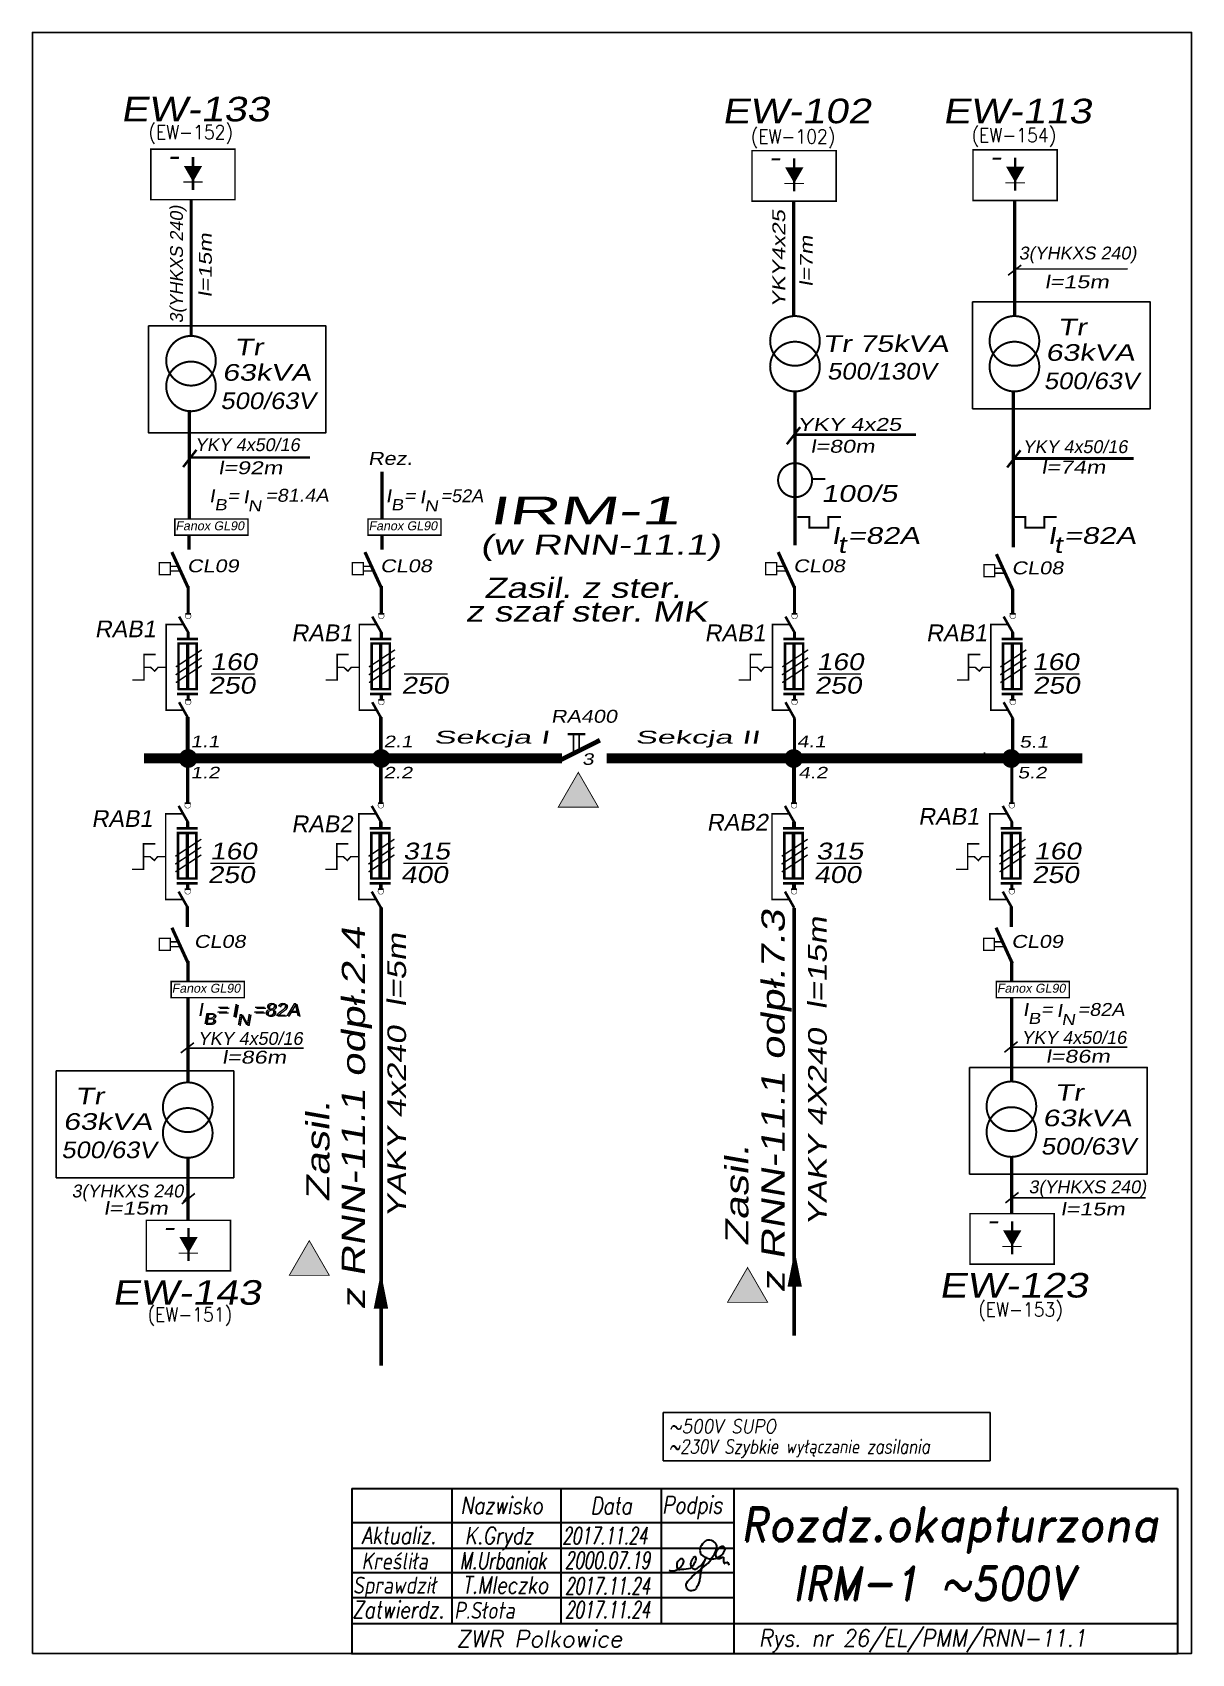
# Model space of a CAD drawing. Extents: x 5 to 212, y 5 to 295.
import ezdxf
from ezdxf.enums import TextEntityAlignment as Align

# ---------------------------------------------------------------- set-up
doc = ezdxf.new("R2010")
doc.units = 0
doc.header["$MEASUREMENT"] = 0
doc.linetypes.add('DASHED2', pattern=[9.525, 6.35, -3.175])
doc.layers.get('0').update_dxf_attribs({"linetype": 'CONTINUOUS'})
for name, color, linetype in [('Ideowy', 7, 'CONTINUOUS'), ('LINIE', 4, 'CONTINUOUS'), ('Napięcie zwrotne', 2, 'CONTINUOUS'), ('Warstwa1', 2, 'CONTINUOUS')]:
    doc.layers.add(name, color=color, linetype=linetype)
doc.styles.add('bezp', font='arial.ttf', dxfattribs={"width": 1.3, "oblique": 10, "height": 3.2})
doc.styles.add('ROMAND', font='romand', dxfattribs={"width": 0.8, "oblique": 15, "height": 7})
doc.styles.add('ROMANS', font='romans', dxfattribs={"width": 0.8, "oblique": 15, "height": 3})
doc.styles.get("Standard").update_dxf_attribs({"font": 'txt.shx'})
doc.styles.add('styl1', font='arial.ttf', dxfattribs={"width": 0.8, "oblique": 10, "height": 2.8})

msp = doc.modelspace()

# ---------------------------------------------------------------- linework, layer by layer
at = {"color": 7}
for p, q in [((175.56, 166.05), (175.32, 166.05)), ((117.9, 48.12), (117.9, 39.47)), ((176.42, 48.12), (117.9, 48.12)), ((176.42, 39.47), (176.42, 48.12)), ((117.9, 39.47), (176.42, 39.47))]:
    msp.add_line(p, q, dxfattribs=at)
at = {"color": 7, "lineweight": 30}
for p, q in [((80.11, 10.44), (80.11, 34.49)), ((99.59, 34.49), (99.59, 10.44)), ((117.58, 34.49), (117.58, 10.37)), ((62.2, 28.43), (130.58, 28.43)), ((62.2, 23.85), (130.58, 23.85)), ((124.51, 23.78), (124.48, 23.46)), ((124.48, 23.46), (124.51, 23.16)), ((124.6, 24.07), (124.51, 23.78)), ((124.75, 24.28), (124.6, 24.07)), ((124.95, 24.6), (124.75, 24.28)), ((125.18, 24.84), (124.95, 24.6)), ((125.42, 25.07), (125.18, 24.84)), ((125.6, 25.19), (125.42, 25.07)), ((125.83, 25.28), (125.6, 25.19)), ((126.27, 25.28), (125.83, 25.28)), ((126.59, 25.19), (126.27, 25.28)), ((126.91, 25.01), (126.59, 25.19)), ((127.15, 24.84), (126.91, 25.01)), ((127.32, 24.66), (127.15, 24.84)), ((127.27, 23.16), (127.38, 23.46)), ((127.44, 24.43), (127.32, 24.66)), ((127.44, 23.34), (127.32, 23.08)), ((127.38, 23.46), (127.5, 23.75)), ((127.5, 24.22), (127.44, 24.43)), ((127.62, 23.55), (127.44, 23.34)), ((127.5, 23.75), (127.5, 24.22)), ((127.74, 23.75), (127.62, 23.55)), ((127.91, 23.9), (127.74, 23.75)), ((128.15, 24.01), (127.91, 23.9)), ((128.44, 24.1), (128.15, 24.01)), ((128.7, 24.1), (128.44, 24.1)), ((128.85, 24.01), (128.7, 24.1)), ((128.7, 22.99), (128.85, 23.25)), ((129, 23.84), (128.85, 24.01)), ((128.85, 23.25), (128.94, 23.46)), ((128.94, 23.46), (129, 23.63)), ((129, 23.63), (129, 23.84)), ((120.38, 21.08), (120.35, 20.88)), ((120.35, 20.88), (120.35, 20.64)), ((120.35, 20.64), (120.38, 20.5)), ((120.44, 21.29), (120.38, 21.08)), ((120.38, 20.5), (120.44, 20.32)), ((120.52, 21.46), (120.44, 21.29)), ((120.44, 20.32), (120.49, 20.15)), ((120.64, 21.58), (120.52, 21.46)), ((120.82, 21.73), (120.64, 21.58)), ((120.93, 21.85), (120.82, 21.73)), ((120.82, 20.26), (120.99, 20.44)), ((121.05, 21.9), (120.93, 21.85)), ((120.99, 20.44), (121.17, 20.64)), ((121.17, 21.93), (121.05, 21.9)), ((121.29, 21.93), (121.17, 21.93)), ((121.17, 20.64), (121.4, 20.91)), ((121.4, 21.85), (121.29, 21.93)), ((121.49, 21.76), (121.4, 21.85)), ((121.4, 20.91), (121.49, 21.11)), ((121.58, 21.64), (121.49, 21.76)), ((121.49, 21.11), (121.55, 21.29)), ((121.55, 21.29), (121.61, 21.46)), ((121.61, 21.46), (121.58, 21.64)), ((122.84, 21.2), (122.78, 21)), ((122.78, 21), (122.78, 20.82)), ((122.78, 20.82), (122.84, 20.7)), ((122.78, 20.26), (122.9, 20.35)), ((122.9, 21.44), (122.84, 21.2)), ((122.84, 20.7), (122.84, 20.56)), ((122.84, 20.56), (122.9, 20.53)), ((123.02, 21.64), (122.9, 21.44)), ((122.9, 20.53), (122.96, 20.44)), ((122.9, 20.35), (123.02, 20.44)), ((122.96, 20.44), (123.07, 20.32)), ((123.13, 21.85), (123.02, 21.64)), ((123.02, 20.44), (123.07, 20.53)), ((123.07, 20.53), (123.19, 20.64)), ((123.07, 20.32), (123.19, 20.18)), ((123.25, 22.02), (123.13, 21.85)), ((123.19, 20.64), (123.43, 21)), ((123.48, 22.21), (123.25, 22.15)), ((123.37, 22.14), (123.25, 22.02)), ((123.48, 22.23), (123.37, 22.14)), ((123.43, 21), (123.6, 21.29)), ((123.66, 22.29), (123.48, 22.21)), ((123.6, 22.29), (123.48, 22.23)), ((123.72, 22.29), (123.6, 22.29)), ((123.6, 21.29), (123.72, 21.46)), ((123.78, 22.23), (123.72, 22.29)), ((123.72, 21.46), (123.78, 21.67)), ((123.81, 22.14), (123.78, 22.23)), ((123.78, 21.67), (123.81, 21.85)), ((123.81, 21.85), (123.81, 22.14)), ((124.07, 20.26), (124.22, 20.44)), ((124.22, 20.44), (124.39, 20.53)), ((124.39, 20.53), (124.54, 20.61)), ((124.51, 23.16), (124.6, 22.9)), ((124.54, 20.61), (124.69, 20.73)), ((124.6, 22.9), (124.77, 22.61)), ((124.66, 20.06), (125.01, 20.35)), ((124.69, 20.73), (124.83, 20.91)), ((124.83, 20.44), (124.75, 20.18)), ((124.77, 22.61), (125.01, 22.43)), ((124.83, 20.91), (124.95, 21.08)), ((124.95, 20.64), (124.83, 20.44)), ((124.95, 21.08), (125.07, 21.29)), ((125.01, 20.82), (124.95, 20.64)), ((125.01, 22.43), (125.42, 22.14)), ((125.07, 21.03), (125.01, 20.82)), ((125.01, 20.35), (125.3, 20.61)), ((125.07, 21.29), (125.18, 21.46)), ((125.13, 21.2), (125.07, 21.03)), ((125.24, 21.44), (125.13, 21.2)), ((125.18, 21.46), (125.3, 21.64)), ((125.3, 21.58), (125.24, 21.44)), ((125.3, 21.64), (125.42, 21.76)), ((125.36, 21.76), (125.3, 21.58)), ((125.3, 20.61), (125.65, 20.91)), ((125.42, 21.93), (125.36, 21.76)), ((125.42, 22.14), (125.77, 22.05)), ((125.48, 22.05), (125.42, 21.93)), ((125.42, 21.76), (125.48, 21.93)), ((125.54, 22.14), (125.48, 22.05)), ((125.48, 21.93), (125.54, 22.05)), ((125.54, 22.14), (125.6, 22.23)), ((125.6, 22.23), (125.54, 22.14)), ((125.54, 22.05), (125.54, 22.14)), ((125.6, 22.23), (125.6, 22.29)), ((125.6, 22.29), (125.6, 22.23)), ((125.65, 20.91), (125.95, 21.17)), ((125.77, 22.05), (126.18, 21.93)), ((125.95, 21.17), (126.18, 21.46)), ((126.18, 21.93), (126.97, 21.93)), ((126.18, 21.46), (126.42, 21.76)), ((126.42, 21.76), (126.59, 22.05)), ((126.59, 22.05), (126.86, 22.43)), ((126.86, 22.43), (127.09, 22.78)), ((126.97, 21.93), (127.27, 21.96)), ((127.09, 22.78), (127.27, 23.16)), ((127.32, 23.08), (127.27, 22.87)), ((127.27, 22.87), (127.27, 22.61)), ((127.27, 22.61), (127.32, 22.4)), ((127.27, 21.96), (127.56, 22.05)), ((127.32, 22.4), (127.38, 22.2)), ((127.38, 22.2), (127.5, 22.05)), ((127.5, 22.05), (127.68, 21.96)), ((127.56, 22.05), (127.79, 22.2)), ((127.68, 21.96), (127.97, 21.96)), ((127.79, 22.2), (128.09, 22.37)), ((127.97, 21.96), (128.15, 22.05)), ((128.09, 22.37), (128.32, 22.52)), ((128.15, 22.05), (128.5, 22.23)), ((128.32, 22.52), (128.5, 22.7)), ((128.5, 22.7), (128.7, 22.99)), ((128.5, 22.23), (128.73, 22.23)), ((128.73, 22.23), (128.73, 21.44)), ((128.73, 21.44), (128.76, 21.29)), ((128.76, 21.29), (128.79, 21.2)), ((128.79, 21.2), (128.82, 21.11)), ((128.82, 21.11), (128.91, 21.11)), ((128.91, 21.11), (129.11, 21.26)), ((129.11, 21.26), (129.29, 21.29)), ((129.29, 21.29), (129.41, 21.35)), ((129.41, 21.35), (129.47, 21.35)), ((129.47, 21.35), (129.47, 21.29)), ((129.47, 21.29), (129.52, 21.17)), ((129.52, 21.17), (129.52, 21.03)), ((129.52, 21.03), (129.58, 20.97)), ((129.58, 20.97), (129.58, 20.91)), ((129.58, 20.91), (129.64, 20.88)), ((129.64, 20.91), (129.7, 20.97)), ((129.64, 20.82), (129.64, 20.91)), ((129.64, 20.88), (129.64, 20.82)), ((129.7, 20.97), (129.7, 21)), ((62.2, 19.47), (130.63, 19.47)), ((118.97, 19.88), (119.29, 19.76)), ((119.29, 19.76), (119.59, 19.76)), ((119.59, 19.76), (119.88, 19.79)), ((119.88, 19.79), (120.2, 19.88)), ((120.2, 19.88), (120.41, 19.97)), ((120.41, 19.97), (120.61, 20.09)), ((120.49, 20.15), (120.55, 20.06)), ((120.55, 20.06), (120.61, 20.06)), ((120.61, 20.09), (120.82, 20.26)), ((120.61, 20.06), (120.7, 20.03)), ((120.7, 20.03), (120.88, 20.03)), ((120.88, 20.03), (121.17, 20.06)), ((121.17, 20.06), (121.58, 20.06)), ((121.58, 20.06), (122.02, 20.15)), ((122.02, 20.15), (122.46, 20.18)), ((122.05, 17.36), (122.14, 17.62)), ((122.14, 17.62), (122.31, 17.92)), ((122.31, 17.92), (122.55, 18.18)), ((122.46, 20.18), (122.78, 20.26)), ((122.55, 18.18), (122.84, 18.47)), ((122.84, 18.47), (123.13, 18.74)), ((123.13, 18.74), (123.48, 19.03)), ((123.19, 20.18), (123.37, 20.15)), ((123.37, 20.15), (123.54, 20.09)), ((123.48, 19.03), (123.81, 19.41)), ((123.54, 20.09), (123.78, 20.09)), ((123.78, 20.09), (123.87, 20.18)), ((123.81, 19.41), (124.1, 19.62)), ((123.87, 20.18), (124.07, 20.26)), ((124.1, 19.62), (124.33, 19.79)), ((124.28, 17.51), (124.19, 17.33)), ((124.31, 17.68), (124.28, 17.51)), ((124.33, 17.8), (124.31, 17.68)), ((124.33, 19.79), (124.66, 20.06)), ((124.39, 18.01), (124.33, 17.8)), ((124.42, 18.18), (124.39, 18.01)), ((124.45, 18.39), (124.42, 18.18)), ((124.51, 18.65), (124.45, 18.39)), ((124.54, 18.94), (124.51, 18.65)), ((124.57, 19.24), (124.54, 18.94)), ((124.63, 19.59), (124.57, 19.24)), ((124.69, 19.88), (124.63, 19.59)), ((124.75, 20.18), (124.69, 19.88)), ((62.2, 14.98), (130.53, 14.98)), ((122.02, 17.07), (122.05, 17.36)), ((122.08, 16.86), (122.02, 17.07)), ((122.17, 16.69), (122.08, 16.86)), ((122.28, 16.51), (122.17, 16.69)), ((122.43, 16.39), (122.28, 16.51)), ((122.6, 16.28), (122.43, 16.39)), ((122.78, 16.22), (122.6, 16.28)), ((122.96, 16.22), (122.78, 16.22)), ((123.25, 16.28), (122.96, 16.22)), ((123.48, 16.34), (123.25, 16.28)), ((123.66, 16.42), (123.48, 16.34)), ((123.81, 16.57), (123.66, 16.42)), ((123.89, 16.77), (123.81, 16.57)), ((124.01, 16.95), (123.89, 16.77)), ((124.1, 17.13), (124.01, 16.95)), ((124.19, 17.33), (124.1, 17.13)), ((66.45, 5), (66.45, 5)), ((66.45, 5), (66.45, 5))]:
    msp.add_line(p, q, dxfattribs=at)
msp.add_lwpolyline([(5, 5), (212.5, 5), (212.5, 295), (5, 295)], close=True)
at = {"color": 7}
for points, const_width in [([(26.19, 274.11), (26.19, 265.07), (41.26, 265.07), (41.26, 274.11)], 0.274), ([(133.82, 273.84), (133.82, 264.8), (148.89, 264.8), (148.89, 273.84)], 0.274), ([(173.38, 273.98), (173.38, 264.94), (188.45, 264.94), (188.45, 273.98)], 0.274), ([(29.67, 200.14), (29.67, 197.98), (27.72, 197.98), (27.72, 200.14)], 0.247), ([(64.24, 200.14), (64.24, 197.98), (62.29, 197.98), (62.29, 200.14)], 0.247), ([(138.21, 200.14), (138.21, 197.98), (136.26, 197.98), (136.26, 200.14)], 0.247), ([(177.27, 199.78), (177.27, 197.61), (175.32, 197.61), (175.32, 199.78)], 0.247), ([(99.13, 156.4), (106.3, 156.4), (102.72, 162.62)], 0.158), ([(29.68, 132.95), (29.68, 130.78), (27.73, 130.78), (27.73, 132.95)], 0.247), ([(177.21, 132.95), (177.21, 130.78), (175.26, 130.78), (175.26, 132.95)], 0.247), ([(25.4, 82.49), (25.4, 73.45), (40.47, 73.45), (40.47, 82.49)], 0.274), ([(172.84, 83.68), (172.84, 74.64), (187.91, 74.64), (187.91, 83.68)], 0.274), ([(50.98, 72.63), (58.15, 72.63), (54.56, 78.84)], 0.158), ([(129.43, 67.82), (136.61, 67.82), (133.02, 74.03)], 0.158)]:
    msp.add_lwpolyline(points, close=True, dxfattribs=dict(at, const_width=const_width))
for points, const_width in [([(31.99, 268.24), (35.47, 268.24)], 0.183), ([(139.62, 267.97), (143.1, 267.97)], 0.183), ([(179.18, 268.11), (182.65, 268.11)], 0.183), ([(141.93, 208.33), (144.26, 208.33)], 0.357), ([(143.91, 206.38), (147.68, 206.38)], 0.357), ([(144.09, 208.51), (144.09, 206.21)], 0.357), ([(147.32, 208.33), (149.72, 208.33)], 0.357), ([(147.5, 206.23), (147.5, 208.51)], 0.357), ([(180.56, 208.33), (182.9, 208.33)], 0.357), ([(182.55, 206.38), (186.32, 206.38)], 0.357), ([(182.73, 208.51), (182.73, 206.21)], 0.357), ([(185.96, 208.33), (188.36, 208.33)], 0.357), ([(186.14, 206.23), (186.14, 208.51)], 0.357), ([(29.65, 199.5), (31.01, 199.5)], 0.247), ([(31.41, 198.63), (29.65, 198.63)], 0.247), ([(64.22, 199.5), (65.58, 199.5)], 0.247), ([(65.98, 198.63), (64.22, 198.63)], 0.247), ([(138.19, 199.5), (139.55, 199.5)], 0.247), ([(139.95, 198.63), (138.19, 198.63)], 0.247), ([(177.25, 199.13), (178.61, 199.13)], 0.247), ([(179.01, 198.26), (177.25, 198.26)], 0.247), ([(30.99, 177.51), (34.42, 177.51), (34.42, 185.67), (31.16, 185.67), (31.16, 177.34)], 0.458), ([(32.79, 185.67), (32.79, 185.67), (32.79, 185.67), (32.79, 177.51)], 0.587), ([(32.79, 185.67), (32.79, 177.51)], 0.586), ([(65.57, 177.51), (68.99, 177.51), (68.99, 185.67), (65.73, 185.67), (65.73, 177.34)], 0.458), ([(67.36, 185.67), (67.36, 185.67), (67.36, 185.67), (67.36, 177.51)], 0.587), ([(67.36, 185.67), (67.36, 177.51)], 0.586), ([(139.54, 177.51), (142.96, 177.51), (142.96, 185.67), (139.7, 185.67), (139.7, 177.34)], 0.458), ([(141.33, 185.67), (141.33, 185.67), (141.33, 185.67), (141.33, 177.51)], 0.587), ([(141.33, 185.67), (141.33, 177.51)], 0.586), ([(178.59, 177.51), (182.02, 177.51), (182.02, 185.67), (178.76, 185.67), (178.76, 177.34)], 0.458), ([(180.39, 185.67), (180.39, 185.67), (180.39, 185.67), (180.39, 177.51)], 0.587), ([(180.39, 185.67), (180.39, 177.51)], 0.586), ([(35.3, 183.13), (35.3, 183.13), (30.65, 180.07)], 0.261), ([(35.32, 184.55), (35.32, 184.55), (30.68, 181.49)], 0.261), ([(69.87, 183.13), (69.87, 183.13), (65.22, 180.07)], 0.261), ([(69.9, 184.55), (69.9, 184.55), (65.25, 181.49)], 0.261), ([(143.84, 183.13), (143.84, 183.13), (139.19, 180.07)], 0.261), ([(143.87, 184.55), (143.87, 184.55), (139.22, 181.49)], 0.261), ([(182.9, 183.13), (182.9, 183.13), (178.25, 180.07)], 0.261), ([(182.92, 184.55), (182.92, 184.55), (178.28, 181.49)], 0.261), ([(35.32, 181.74), (35.32, 181.74), (30.68, 178.68)], 0.261), ([(69.9, 181.74), (69.9, 181.74), (65.25, 178.68)], 0.261), ([(143.87, 181.74), (143.87, 181.74), (139.22, 178.68)], 0.261), ([(182.92, 181.74), (182.92, 181.74), (178.28, 178.68)], 0.261), ([(99.64, 164.89), (106.59, 168.37)], 0.84), ([(103.96, 169.44), (100.79, 169.44)], 0.443), ([(101.87, 166.34), (101.87, 169.44)], 0.332), ([(102.88, 166.85), (102.88, 169.44)], 0.332), ([(24.99, 165.14), (99.82, 165.14)], 1.83), ([(107.77, 165.14), (192.95, 165.14)], 1.83), ([(175.32, 165.14), (175.56, 165.14)], 1.83), ([(30.91, 143.63), (34.34, 143.63), (34.34, 151.79), (31.07, 151.79), (31.07, 143.46)], 0.458), ([(32.71, 151.79), (32.71, 151.79), (32.71, 151.79), (32.71, 143.63)], 0.587), ([(32.71, 151.79), (32.71, 143.63)], 0.586), ([(65.48, 143.63), (68.91, 143.63), (68.91, 151.79), (65.65, 151.79), (65.65, 143.46)], 0.458), ([(67.28, 151.79), (67.28, 143.63)], 0.666), ([(67.28, 151.79), (67.28, 151.79), (67.28, 151.79), (67.28, 143.63)], 0.587), ([(139.45, 143.63), (142.88, 143.63), (142.88, 151.79), (139.61, 151.79), (139.61, 143.46)], 0.458), ([(141.25, 151.79), (141.25, 143.63)], 0.666), ([(141.25, 151.79), (141.25, 151.79), (141.25, 151.79), (141.25, 143.63)], 0.587), ([(178.44, 143.63), (181.86, 143.63), (181.86, 151.79), (178.6, 151.79), (178.6, 143.46)], 0.458), ([(180.23, 151.79), (180.23, 151.79), (180.23, 151.79), (180.23, 143.63)], 0.587), ([(180.23, 151.79), (180.23, 143.63)], 0.586), ([(35.21, 149.26), (35.21, 149.26), (30.57, 146.2)], 0.261), ([(35.24, 150.67), (35.24, 150.67), (30.59, 147.61)], 0.261), ([(35.24, 147.87), (35.24, 147.87), (30.59, 144.81)], 0.261), ([(69.79, 149.26), (69.79, 149.26), (65.14, 146.2)], 0.261), ([(69.81, 150.67), (69.81, 150.67), (65.17, 147.61)], 0.261), ([(69.81, 147.87), (69.81, 147.87), (65.17, 144.81)], 0.261), ([(143.75, 149.26), (143.75, 149.26), (139.11, 146.2)], 0.261), ([(143.78, 150.67), (143.78, 150.67), (139.13, 147.61)], 0.261), ([(143.78, 147.87), (143.78, 147.87), (139.13, 144.81)], 0.261), ([(182.74, 149.26), (182.74, 149.26), (178.09, 146.2)], 0.261), ([(182.77, 150.67), (182.77, 150.67), (178.12, 147.61)], 0.261), ([(182.77, 147.87), (182.77, 147.87), (178.12, 144.81)], 0.261), ([(32.71, 138.63), (32.71, 134.97)], 0.586), ([(180.23, 138.63), (180.23, 134.97)], 0.586), ([(29.66, 132.3), (31.02, 132.3)], 0.247), ([(31.42, 131.43), (29.66, 131.43)], 0.247), ([(177.19, 132.3), (178.54, 132.3)], 0.247), ([(178.95, 131.43), (177.19, 131.43)], 0.247), ([(32.83, 125.21), (32.83, 128.87)], 0.586), ([(32.83, 122.17), (32.83, 122.33)], 0.586), ([(31.2, 76.62), (34.67, 76.62)], 0.183), ([(178.64, 77.81), (182.11, 77.81)], 0.183)]:
    msp.add_lwpolyline(points, dxfattribs=dict(at, const_width=const_width))
at = {"const_width": 0.357}
for points in [[(137.06, 239.81, 1), (145.95, 239.81, 1)], [(176.34, 239.81, 1), (185.23, 239.81, 1)], [(28.95, 236.26, 1), (37.83, 236.26, 1)], [(137.06, 235.22, 1), (145.95, 235.22, 1)], [(176.34, 235.22, 1), (185.23, 235.22, 1)], [(28.95, 231.67, 1), (37.83, 231.67, 1)], [(138.48, 214.9, 1), (144.57, 214.9, 1)], [(28.36, 102.71, 1), (37.25, 102.71, 1)], [(175.8, 102.88, 1), (184.69, 102.88, 1)], [(28.36, 98.12, 1), (37.25, 98.12, 1)], [(175.8, 98.28, 1), (184.69, 98.28, 1)]]:
    msp.add_lwpolyline(points, format="xyb", close=True, dxfattribs=at)
at = {"const_width": 0.266}
for points in [[(30.49, 207.94), (43.58, 207.94), (43.58, 205.07), (30.49, 205.07)], [(65.06, 207.94), (78.15, 207.94), (78.15, 205.07), (65.06, 205.07)], [(29.83, 125.21), (42.92, 125.21), (42.92, 122.33), (29.83, 122.33)], [(177.54, 125.21), (190.63, 125.21), (190.63, 122.33), (177.54, 122.33)]]:
    msp.add_lwpolyline(points, close=True, dxfattribs=at)
at = {"const_width": 0.586}
for points in [[(29.96, 202.03), (32.88, 195.65)], [(64.53, 202.03), (67.45, 195.65)], [(138.5, 202.03), (141.42, 195.65)], [(177.56, 201.66), (180.48, 195.29)], [(29.97, 134.83), (32.89, 128.45)], [(177.49, 134.83), (180.41, 128.45)]]:
    msp.add_lwpolyline(points, dxfattribs=at)
at = {"color": 7}
for points, const_width in [([(32.38, 190.6, 1), (33.39, 190.6, 1)], 0.0894), ([(66.95, 190.6, 1), (67.96, 190.6, 1)], 0.0894), ([(140.92, 190.6, 1), (141.93, 190.6, 1)], 0.0894), ([(179.98, 190.6, 1), (180.99, 190.6, 1)], 0.0894), ([(32.38, 175.2, 1), (33.39, 175.2, 1)], 0.0894), ([(66.95, 175.2, 1), (67.96, 175.2, 1)], 0.0894), ([(140.92, 175.2, 1), (141.93, 175.2, 1)], 0.0894), ([(179.98, 175.2, 1), (180.99, 175.2, 1)], 0.0894), ([(31.94, 165.1, 1), (33.78, 165.1, 1)], 1.51), ([(66.51, 165.1, 1), (68.35, 165.1, 1)], 1.51), ([(140.35, 165.1, 1), (142.19, 165.1, 1)], 1.51), ([(179.3, 165.1, 1), (181.14, 165.1, 1)], 1.51), ([(32.29, 156.72, 1), (33.31, 156.72, 1)], 0.0894), ([(66.86, 156.72, 1), (67.88, 156.72, 1)], 0.0894), ([(140.83, 156.72, 1), (141.85, 156.72, 1)], 0.0894), ([(179.82, 156.72, 1), (180.83, 156.72, 1)], 0.0894), ([(32.29, 141.33, 1), (33.31, 141.33, 1)], 0.0894), ([(66.86, 141.33, 1), (67.88, 141.33, 1)], 0.0894), ([(140.83, 141.33, 1), (141.85, 141.33, 1)], 0.0894), ([(179.82, 141.33, 1), (180.83, 141.33, 1)], 0.0894)]:
    msp.add_lwpolyline(points, format="xyb", close=True, dxfattribs=dict(at, const_width=const_width))
at = {"linetype": 'DASHED2', "const_width": 0.275}
for points in [[(26.11, 181.47), (27, 180.64)], [(26.82, 180.64), (27.54, 181.47)], [(60.68, 181.47), (61.58, 180.64)], [(61.39, 180.64), (62.12, 181.47)], [(134.65, 181.47), (135.55, 180.64)], [(135.36, 180.64), (136.08, 181.47)], [(173.71, 181.47), (174.6, 180.64)], [(174.42, 180.64), (175.14, 181.47)], [(26.02, 147.59), (26.92, 146.77)], [(26.73, 146.76), (27.46, 147.6)], [(60.59, 147.59), (61.49, 146.77)], [(61.3, 146.76), (62.03, 147.6)], [(173.55, 147.59), (174.45, 146.77)], [(174.26, 146.76), (174.99, 147.6)]]:
    msp.add_lwpolyline(points, dxfattribs=at)
at = {"lineweight": 25, "const_width": 0.25}
for points in [[(36.94, 180.22), (44.79, 180.22)], [(71.51, 180.22), (79.36, 180.22)], [(145.48, 180.22), (153.33, 180.22)], [(184.54, 180.22), (192.39, 180.22)], [(36.85, 146.34), (44.7, 146.34)], [(71.42, 146.34), (79.28, 146.34)], [(145.39, 146.34), (153.24, 146.34)], [(184.38, 146.34), (192.23, 146.34)]]:
    msp.add_lwpolyline(points, dxfattribs=at)
at = {"linetype": 'DASHED2'}
for points in [[(141.45, 77.07, 0, 2.58, 0), (141.45, 70.6, 0, 0, 0)], [(67.39, 73.15, 0, 2.58, 0), (67.39, 66.68, 0, 0, 0)]]:
    msp.add_lwpolyline(points, format="xyseb", dxfattribs=at)
for points in [[(32.11, 271.11), (35.39, 271.11), (33.75, 268.27)], [(139.74, 270.85), (143.02, 270.85), (141.38, 268.01)], [(179.29, 270.98), (182.57, 270.98), (180.93, 268.14)], [(31.31, 79.5), (34.59, 79.5), (32.95, 76.66)], [(178.75, 80.69), (182.04, 80.69), (180.39, 77.85)]]:
    msp.add_solid(points)
at = {"layer": 'Ideowy', "lineweight": 25}
for points, const_width in [([(33.42, 240.7), (33.42, 265.07)], 0.586), ([(141.26, 244.25), (141.26, 264.87)], 0.586), ([(180.82, 244.11), (180.82, 264.83)], 0.586), ([(141.51, 203.23), (141.51, 230.87)], 0.586), ([(180.61, 202.87), (180.61, 230.86)], 0.586), ([(33.09, 208.05), (33.09, 227.43)], 0.586), ([(67.58, 207.94), (67.58, 216.41)], 0.586), ([(33.01, 202.49), (33.01, 205.07)], 0.586), ([(67.58, 202.49), (67.58, 205.07)], 0.586), ([(32.88, 190.98), (32.88, 195.94)], 0.586), ([(67.45, 190.98), (67.45, 195.94)], 0.586), ([(141.42, 190.98), (141.42, 195.94)], 0.586), ([(180.48, 191.15), (180.48, 195.44)], 0.586), ([(32.07, 189.09), (28.82, 189.09)], 0.275), ([(28.95, 189.23), (28.95, 173.62)], 0.275), ([(32.93, 187.58), (31.26, 190.49)], 0.458), ([(32.35, 190.99), (33.4, 190.99)], 0.275), ([(66.64, 189.09), (63.39, 189.09)], 0.275), ([(63.52, 189.23), (63.52, 173.62)], 0.275), ([(67.5, 187.58), (65.83, 190.49)], 0.458), ([(66.92, 190.99), (67.97, 190.99)], 0.275), ([(140.61, 189.09), (137.36, 189.09)], 0.275), ([(137.49, 189.23), (137.49, 173.62)], 0.275), ([(141.47, 187.58), (139.8, 190.49)], 0.458), ([(140.89, 190.99), (141.94, 190.99)], 0.275), ([(179.67, 189.09), (176.42, 189.09)], 0.275), ([(176.55, 189.23), (176.55, 173.62)], 0.275), ([(180.53, 187.58), (178.86, 190.49)], 0.458), ([(179.95, 190.99), (181, 190.99)], 0.275), ([(32.88, 186.49), (32.88, 187.69)], 0.586), ([(67.45, 186.49), (67.45, 187.69)], 0.586), ([(141.42, 186.49), (141.42, 187.69)], 0.586), ([(180.48, 186.49), (180.48, 187.69)], 0.586), ([(24.98, 181.42), (26.21, 181.42)], 0.275), ([(28.95, 181.42), (27.44, 181.42)], 0.275), ([(59.55, 181.42), (60.78, 181.42)], 0.275), ([(63.52, 181.42), (62.01, 181.42)], 0.275), ([(133.52, 181.42), (134.75, 181.42)], 0.275), ([(137.49, 181.42), (135.98, 181.42)], 0.275), ([(172.58, 181.42), (173.81, 181.42)], 0.275), ([(176.55, 181.42), (175.04, 181.42)], 0.275), ([(32.88, 175.59), (32.88, 176.79)], 0.586), ([(67.45, 175.59), (67.45, 176.79)], 0.586), ([(141.42, 175.59), (141.42, 176.79)], 0.586), ([(180.48, 175.59), (180.48, 176.79)], 0.586), ([(32.91, 172.25), (31.26, 175.17)], 0.458), ([(32.35, 175.59), (33.4, 175.59)], 0.275), ([(67.48, 172.25), (65.83, 175.17)], 0.458), ([(66.92, 175.59), (67.97, 175.59)], 0.275), ([(141.45, 172.25), (139.8, 175.17)], 0.458), ([(140.89, 175.59), (141.94, 175.59)], 0.275), ([(180.51, 172.25), (178.86, 175.17)], 0.458), ([(179.95, 175.59), (181, 175.59)], 0.275), ([(32.07, 173.75), (28.95, 173.75)], 0.275), ([(32.79, 165.11), (32.79, 172.51)], 0.666), ([(66.64, 173.75), (63.52, 173.75)], 0.275), ([(67.36, 165.11), (67.36, 172.51)], 0.666), ([(140.61, 173.75), (137.49, 173.75)], 0.275), ([(141.42, 166.22), (141.42, 172.31)], 0.586), ([(179.67, 173.75), (176.55, 173.75)], 0.275), ([(180.48, 166.22), (180.48, 172.31)], 0.586), ([(32.79, 157.11), (32.79, 164.59)], 0.586), ([(67.36, 157.2), (67.36, 164.59)], 0.666), ([(141.33, 157.09), (141.33, 164.49)], 0.666), ([(180.32, 157.11), (180.32, 164.59)], 0.586), ([(32.84, 153.7), (31.17, 156.62)], 0.458), ([(32.26, 157.11), (33.32, 157.11)], 0.275), ([(67.42, 153.7), (65.74, 156.62)], 0.458), ([(66.84, 157.11), (67.89, 157.11)], 0.275), ([(141.38, 153.7), (139.71, 156.62)], 0.458), ([(140.8, 157.11), (141.86, 157.11)], 0.275), ([(180.37, 153.7), (178.7, 156.62)], 0.458), ([(179.79, 157.11), (180.84, 157.11)], 0.275), ([(31.98, 155.22), (28.74, 155.22)], 0.275), ([(28.86, 155.36), (28.86, 139.74)], 0.275), ([(32.79, 152.61), (32.79, 153.82)], 0.586), ([(66.55, 155.22), (63.31, 155.22)], 0.275), ([(63.43, 155.36), (63.43, 139.74)], 0.275), ([(67.36, 152.61), (67.36, 153.82)], 0.666), ([(140.52, 155.22), (137.28, 155.22)], 0.275), ([(137.4, 155.36), (137.4, 139.74)], 0.275), ([(141.33, 152.61), (141.33, 153.82)], 0.666), ([(179.51, 155.22), (176.27, 155.22)], 0.275), ([(176.39, 155.36), (176.39, 139.74)], 0.275), ([(180.32, 152.61), (180.32, 153.82)], 0.586), ([(24.89, 147.55), (26.12, 147.55)], 0.275), ([(28.86, 147.55), (27.35, 147.55)], 0.275), ([(59.46, 147.55), (60.69, 147.55)], 0.275), ([(63.43, 147.55), (61.92, 147.55)], 0.275), ([(172.42, 147.55), (173.65, 147.55)], 0.275), ([(176.39, 147.55), (174.88, 147.55)], 0.275), ([(32.79, 141.71), (32.79, 142.92)], 0.586), ([(67.36, 141.71), (67.36, 142.92)], 0.666), ([(141.33, 141.71), (141.33, 142.92)], 0.666), ([(180.32, 141.71), (180.32, 142.92)], 0.586), ([(31.98, 139.88), (28.86, 139.88)], 0.275), ([(32.83, 138.38), (31.17, 141.29)], 0.458), ([(32.26, 141.71), (33.32, 141.71)], 0.275), ([(66.55, 139.88), (63.43, 139.88)], 0.275), ([(67.4, 138.38), (65.74, 141.29)], 0.458), ([(66.84, 141.71), (67.89, 141.71)], 0.275), ([(140.52, 139.88), (137.4, 139.88)], 0.275), ([(141.37, 138.38), (139.71, 141.29)], 0.458), ([(140.8, 141.71), (141.86, 141.71)], 0.275), ([(179.51, 139.88), (176.39, 139.88)], 0.275), ([(180.35, 138.38), (178.7, 141.29)], 0.458), ([(179.79, 141.71), (180.84, 141.71)], 0.275), ([(67.42, 56.49), (67.42, 138.46)], 0.666), ([(141.37, 61.85), (141.37, 138.38)], 0.666), ([(180.28, 125.21), (180.28, 128.88)], 0.586), ([(32.83, 107.16), (32.83, 122.17)], 0.586), ([(180.28, 107.32), (180.28, 122.33)], 0.586), ([(32.83, 82.41), (32.83, 93.68)], 0.586), ([(180.28, 83.68), (180.28, 93.84)], 0.586)]:
    msp.add_lwpolyline(points, dxfattribs=dict(at, const_width=const_width))
at = {"layer": 'Ideowy', "color": 7, "lineweight": 25}
for points, const_width in [([(34.66, 186.49), (30.89, 186.49)], 0.458), ([(69.23, 186.49), (65.46, 186.49)], 0.458), ([(143.2, 186.49), (139.43, 186.49)], 0.458), ([(182.26, 186.49), (178.49, 186.49)], 0.458), ([(24.98, 183.84), (24.98, 179.01)], 0.275), ([(27.06, 183.7), (24.99, 183.7)], 0.275), ([(59.55, 183.84), (59.55, 179.01)], 0.275), ([(61.63, 183.7), (59.56, 183.7)], 0.275), ([(133.52, 183.84), (133.52, 179.01)], 0.275), ([(135.6, 183.7), (133.53, 183.7)], 0.275), ([(172.58, 183.84), (172.58, 179.01)], 0.275), ([(174.66, 183.7), (172.59, 183.7)], 0.275), ([(24.98, 179.15), (22.91, 179.15)], 0.275), ([(59.55, 179.15), (57.48, 179.15)], 0.275), ([(133.52, 179.15), (131.45, 179.15)], 0.275), ([(172.58, 179.15), (170.51, 179.15)], 0.275), ([(34.66, 176.64), (30.89, 176.64)], 0.458), ([(69.23, 176.64), (65.46, 176.64)], 0.458), ([(143.2, 176.64), (139.43, 176.64)], 0.458), ([(182.26, 176.64), (178.49, 176.64)], 0.458), ([(34.57, 152.61), (30.81, 152.61)], 0.458), ([(69.14, 152.61), (65.38, 152.61)], 0.458), ([(143.11, 152.61), (139.34, 152.61)], 0.458), ([(182.1, 152.61), (178.33, 152.61)], 0.458), ([(24.89, 149.97), (24.89, 145.14)], 0.275), ([(26.98, 149.83), (24.91, 149.83)], 0.275), ([(61.55, 149.83), (59.48, 149.83)], 0.275), ([(59.5, 149.97), (59.5, 145.14)], 0.275), ([(172.42, 149.97), (172.42, 145.14)], 0.275), ([(174.5, 149.83), (172.43, 149.83)], 0.275), ([(24.89, 145.28), (22.82, 145.28)], 0.275), ([(59.5, 145.28), (57.43, 145.28)], 0.275), ([(172.42, 145.28), (170.35, 145.28)], 0.275), ([(34.57, 142.77), (30.81, 142.77)], 0.458), ([(69.14, 142.77), (65.38, 142.77)], 0.458), ([(143.11, 142.77), (139.34, 142.77)], 0.458), ([(182.1, 142.77), (178.33, 142.77)], 0.458)]:
    msp.add_lwpolyline(points, dxfattribs=dict(at, const_width=const_width))
at = {"layer": 'LINIE', "color": 7, "lineweight": 30}
for p, q in [((62.2, 34.49), (210, 34.49)), ((62.2, 34.49), (62.2, 5)), ((130.58, 34.46), (130.58, 4.97)), ((210, 34.49), (210, 5)), ((62.2, 10.37), (210, 10.37)), ((62.09, 5), (210, 5)), ((66.44, 5), (66.44, 5))]:
    msp.add_line(p, q, dxfattribs=at)
at = {"layer": 'Napięcie zwrotne', "color": 7}
for p, q in [((182, 253.39), (179.67, 251.57)), ((180.78, 252.67), (201, 252.69)), ((33.89, 114.24), (31.56, 112.42)), ((32.66, 113.31), (53.53, 113.31)), ((181.33, 114.41), (179, 112.59)), ((180.1, 113.47), (200.98, 113.47)), ((34.06, 87.27), (31.74, 85.45)), ((181.51, 87.44), (179.18, 85.62)), ((180.28, 86.5), (204.23, 86.5))]:
    msp.add_line(p, q, dxfattribs=at)
for points, const_width in [([(33.73, 272.73), (33.73, 270.5), (33.73, 270.82)], 0.457), ([(141.36, 272.47), (141.36, 270.23), (141.36, 270.56)], 0.457), ([(180.92, 272.6), (180.92, 270.36), (180.92, 270.69)], 0.457), ([(33.73, 269.05), (33.73, 266.81), (33.73, 267.14)], 0.457), ([(141.36, 268.78), (141.36, 266.55), (141.36, 266.87)], 0.457), ([(180.92, 268.92), (180.92, 266.68), (180.92, 267.01)], 0.457), ([(142.43, 224.39), (140.04, 221.32)], 0.429), ([(34.37, 220.32), (31.98, 217.24)], 0.429), ([(141.55, 223.04), (163.19, 223.04), (161.79, 223.04)], 0.429), ([(181.88, 220.24), (179.49, 217.17)], 0.429), ([(33.05, 218.97), (54.69, 218.97), (53.29, 218.97)], 0.429), ([(180.42, 218.79), (202.12, 218.79)], 0.541), ([(144.56, 215.09), (146.93, 215.09)], 0.357), ([(32.94, 81.11), (32.94, 78.88), (32.94, 79.21)], 0.457), ([(180.38, 82.31), (180.38, 80.07), (180.38, 80.4)], 0.457), ([(180.38, 78.62), (180.38, 76.39), (180.38, 76.71)], 0.457), ([(32.94, 77.43), (32.94, 75.2), (32.94, 75.52)], 0.457)]:
    msp.add_lwpolyline(points, dxfattribs=dict(at, const_width=const_width))
for points in [[(173.3, 246.78), (205.09, 246.78), (205.09, 227.68), (173.3, 227.68)], [(25.76, 242.48), (57.54, 242.48), (57.54, 223.37), (25.76, 223.37)], [(9.27, 109.21), (41.05, 109.21), (41.05, 90.11), (9.27, 90.11)], [(172.76, 109.84), (204.55, 109.84), (204.55, 90.74), (172.76, 90.74)]]:
    msp.add_lwpolyline(points, close=True, dxfattribs=at)
at = {"layer": 'Warstwa1', "color": 2}
for points in [[(99.12, 156.42), (106.29, 156.42), (102.71, 162.63)], [(50.97, 72.64), (58.14, 72.64), (54.55, 78.86)], [(129.42, 67.84), (136.6, 67.84), (133.01, 74.05)]]:
    msp.add_solid(points, dxfattribs=at)

# ---------------------------------------------------------------- texts
at = {"color": 6, "style": 'styl1', "oblique": 10, "width": 1.2}
for s, p in [('EW-133', (20.81, 279.09)), ('EW-102', (128.44, 278.75)), ('EW-113', (167.94, 278.74)), ('EW-123', (167.29, 68.67)), ('EW-143', (19.27, 67.38))]:
    msp.add_text(s, height=4.392, dxfattribs=at).set_placement(p)
at = {"color": 7, "lineweight": 30, "width": 0.9}
for s, p in [('(EW-152)', (25.76, 275.91)), ('(EW-102)', (133.58, 275.15)), ('(EW-154)', (173.12, 275.37)), ('(EW-151)', (25.61, 64.41)), ('(EW-153)', (174.31, 65.27))]:
    msp.add_text(s, height=2.5, dxfattribs=at).set_placement(p)
at = {"color": 7, "oblique": 10}
for s, height, style, width, p in [('-', 3.47, 'bezp', 1.3, (29.18, 271.21)), ('-', 3.47, 'bezp', 1.3, (136.81, 270.95)), ('-', 3.47, 'bezp', 1.3, (176.37, 271.08)), ('l=15m', 2.299, 'bezp', 1.3, (186.21, 249.23)), ('Tr', 2.973, 'bezp', 1.3, (188.53, 240.8)), ('Tr 75kVA', 2.973, 'bezp', 1.3, (146.46, 237.84)), ('Tr', 2.973, 'bezp', 1.3, (41.14, 237.24)), (' 63kVA', 2.973, 'bezp', 1.3, (184.87, 236.25)), (' 63kVA', 2.973, 'bezp', 1.3, (37.48, 232.69)), ('500/130V', 2.973, 'bezp', 1.1, (147.24, 232.9)), ('500/63V', 2.973, 'bezp', 1.1, (186.04, 231.17)), ('500/63V', 2.973, 'bezp', 1.1, (38.64, 227.62)), ('YKY 4x25', 2.299, 'bezp', 1.3, (141.95, 223.72)), ('l=80m', 2.299, 'bezp', 1.3, (144.27, 219.81)), ('l=92m', 2.299, 'bezp', 1.3, (38.28, 215.97)), ('Rez.', 2.308, 'styl1', 1.2, (65.08, 217.64)), ('l=74m', 2.299, 'bezp', 1.3, (185.6, 216.09)), ('I', 2.31, 'styl1', 1.2, (36.6, 210.96)), ('=', 2.31, 'styl1', 1.1, (39.9, 210.95)), ('I', 2.31, 'styl1', 1.2, (42.66, 210.77)), ('=81.4A', 2.308, 'styl1', 1.1, (46.69, 211.04)), ('I', 2.31, 'styl1', 1.2, (68.2, 210.96)), ('=', 2.31, 'styl1', 1.1, (71.51, 210.95)), ('I', 2.31, 'styl1', 1.2, (74.27, 210.77)), ('IRM-1', 5, 'styl1', 1.8, (86.65, 206.97)), ('100/5', 2.993, 'bezp', 1.3, (146.21, 211.01)), ('B', 2, 'styl1', 1.2, (37.58, 209.5)), ('N', 2, 'styl1', 1.2, (43.55, 209.31)), ('B', 2, 'styl1', 1.2, (69.18, 209.5)), ('N', 2, 'styl1', 1.2, (75.16, 209.31)), ('I', 2.99, 'bezp', 1.3, (148, 203.5)), ('=82A', 2.993, 'bezp', 1.3, (150.98, 203.5)), ('I', 2.99, 'bezp', 1.3, (186.7, 203.5)), ('=82A', 2.993, 'bezp', 1.3, (189.68, 203.5)), ('(w RNN-11.1)', 3.6036, 'styl1', 1.4, (85.12, 201.55)), ('t', 2.99, 'bezp', 1.3, (149.11, 201.89)), ('t', 2.99, 'bezp', 1.3, (187.81, 201.89)), ('CL09', 2.308, 'styl1', 1.2, (32.68, 198.42)), ('CL08', 2.308, 'styl1', 1.2, (67.25, 198.42)), ('CL08', 2.308, 'styl1', 1.2, (141.19, 198.42)), ('CL08', 2.308, 'styl1', 1.2, (180.28, 198.05)), (' Zasil. z ster.', 3.6036, 'bezp', 1.3, (84.03, 193.84)), ('z szaf ster. MK', 3.6036, 'bezp', 1.3, (82.51, 189.6)), ('RA400', 2.308, 'styl1', 1.2, (97.82, 171.5)), ('1.1', 2.06, 'styl1', 1.3, (33.31, 167.13)), ('2.1', 2.06, 'styl1', 1.3, (67.88, 167.13)), ('Sekcja I', 2.308, 'styl1', 1.8, (76.88, 167.76)), ('Sekcja II', 2.308, 'styl1', 1.8, (112.92, 167.76)), ('4.1', 2.06, 'styl1', 1.3, (141.85, 167.13)), ('5.1', 2.06, 'styl1', 1.3, (181.66, 167.04)), ('3', 2.06, 'styl1', 1.3, (103.39, 163.97)), ('1.2', 2.06, 'styl1', 1.3, (33.31, 161.55)), ('2.2', 2.06, 'styl1', 1.3, (67.83, 161.54)), ('4.2', 2.06, 'styl1', 1.3, (142.11, 161.54)), ('5.2', 2.06, 'styl1', 1.3, (181.35, 161.54)), ('CL08', 2.308, 'styl1', 1.2, (33.91, 131.22)), ('CL09', 2.308, 'styl1', 1.2, (180.22, 131.22)), ('I', 2.31, 'styl1', 1.2, (34.53, 119.06)), ('B', 2, 'styl1', 1.2, (35.51, 117.6)), ('B', 2, 'styl1', 1.2, (35.77, 117.43)), ('=', 2.31, 'styl1', 1.1, (37.83, 119.05)), ('=', 2.31, 'styl1', 1.1, (38.1, 118.89)), ('I', 2.31, 'styl1', 1.2, (40.59, 118.88)), ('I', 2.31, 'styl1', 1.2, (40.86, 118.71)), ('N', 2, 'styl1', 1.2, (41.48, 117.41)), ('N', 2, 'styl1', 1.2, (41.75, 117.25)), ('=82A', 2.308, 'styl1', 1.1, (44.4, 119.05)), ('=82A', 2.308, 'styl1', 1.1, (44.67, 118.89)), ('I', 2.31, 'styl1', 1.2, (182.24, 119.06)), ('B', 2, 'styl1', 1.2, (183.22, 117.6)), ('=', 2.31, 'styl1', 1.1, (185.54, 119.05)), ('I', 2.31, 'styl1', 1.2, (188.3, 118.88)), ('N', 2, 'styl1', 1.2, (189.19, 117.41)), ('=82A', 2.308, 'styl1', 1.1, (192.11, 119.05)), ('l=86m', 2.299, 'bezp', 1.3, (38.94, 110.52)), ('l=86m', 2.299, 'bezp', 1.3, (186.39, 110.68)), ('Tr', 2.973, 'bezp', 1.3, (12.66, 103.23)), ('Tr', 2.973, 'bezp', 1.3, (187.99, 103.86)), (' 63kVA', 2.973, 'bezp', 1.3, (9, 98.67)), (' 63kVA', 2.973, 'bezp', 1.3, (184.33, 99.31)), ('500/63V', 2.973, 'bezp', 1.1, (10.17, 93.6)), ('500/63V', 2.973, 'bezp', 1.1, (185.5, 94.24)), ('l=15m', 2.299, 'bezp', 1.3, (17.77, 83.5)), ('l=15m', 2.299, 'bezp', 1.3, (189.06, 83.35)), ('-', 3.47, 'bezp', 1.3, (175.83, 80.79)), ('-', 3.47, 'bezp', 1.3, (28.38, 79.6)), ('~500V SUPO', 2.45, 'ROMAND', 0.9, (118.95, 44.39)), ('~230V Szybkie wyłączanie zasilania', 2.45, 'ROMAND', 0.8, (118.93, 40.79))]:
    msp.add_text(s, height=height, dxfattribs=dict(at, style=style, width=width)).set_placement(p)
at = {"color": 7, "style": 'bezp', "oblique": 10}
msp.add_text(' 3(YHKXS 240)', height=2.2991, rotation=90, dxfattribs=at).set_placement((31.95, 242.06))
at = {"color": 7, "style": 'bezp', "oblique": 10, "width": 1.3}
for s, height, p in [('YKY4x25', 2.299, (139.76, 245.82)), ('l=15m', 2.299, (37.11, 247.59)), ('l=7m', 2.299, (144.68, 249.5)), (' z RNN-11.1 odpł.7.3', 4.1622, (139.67, 67.42)), ('YAKY 4X240  l=15m', 3.3297, (147.19, 81.5)), (' z RNN-11.1 odpł.2.4', 4.1622, (64.55, 64.38)), ('YAKY 4x240  l=5m', 3.3297, (71.88, 82.95)), ('Zasil. ', 4.162, (58.18, 85.78)), ('Zasil. ', 4.162, (133.17, 77.89))]:
    msp.add_text(s, height=height, rotation=90, dxfattribs=at).set_placement(p)
at = {"color": 7, "oblique": 10}
for s, height, style, p in [(' 3(YHKXS 240)', 2.2991, 'bezp', (180.67, 254.38)), ('YKY 4x50/16', 2.2991, 'bezp', (34.09, 220.09)), ('YKY 4x50/16', 2.2991, 'bezp', (182.27, 219.74)), ('=52A', 2.308, 'styl1', (78.08, 210.95)), ('Fanox GL90', 1.598, 'styl1', (30.61, 205.93)), ('Fanox GL90', 1.598, 'styl1', (65.18, 205.93)), ('Fanox GL90', 1.598, 'styl1', (29.94, 123.2)), ('Fanox GL90', 1.598, 'styl1', (177.65, 123.2)), ('YKY 4x50/16', 2.2991, 'bezp', (34.61, 113.87)), ('YKY 4x50/16', 2.2991, 'bezp', (182.05, 114.04)), (' 3(YHKXS 240)', 2.2991, 'bezp', (11.12, 86.58)), (' 3(YHKXS 240)', 2.2991, 'bezp', (182.42, 87.31))]:
    msp.add_text(s, height=height, dxfattribs=dict(at, style=style)).set_placement(p)
at = {"color": 7, "lineweight": 30, "oblique": 10}
for s, height, style, width, p in [('Nazwisko', 3.04, 'ROMANS', 0.8, (81.65, 29.96)), ('Data', 3.04, 'ROMANS', 0.8, (104.89, 29.91)), ('Podpis', 3.04, 'ROMANS', 0.8, (117.74, 30.06)), ('Aktualiz.', 3.04, 'ROMANS', 0.8, (63.92, 24.6)), ('K.Grydz', 3.04, 'ROMANS', 0.8, (82.42, 24.57)), ('2017.11.24', 3.04, 'ROMANS', 0.65, (99.86, 24.52)), ('M.Urbaniak', 3.04, 'ROMANS', 0.7, (81.48, 20.09)), ('Kreśliła', 3.04, 'ROMANS', 0.8, (63.92, 20.01)), ('2000.07.19', 3.04, 'ROMANS', 0.65, (100.32, 20.15)), ('IRM-1 ~500V', 6, 'ROMAND', 0.9, (141.12, 14.54)), ('Sprawdził', 3.04, 'ROMANS', 0.8, (62.35, 15.69)), ('T.Mleczko', 3.04, 'ROMANS', 0.8, (81.99, 15.71)), ('2017.11.24', 3.04, 'ROMANS', 0.65, (100.34, 15.56)), ('Zatwierdz.', 3.04, 'ROMANS', 0.8, (62.25, 11.29)), ('P.Słota', 3.04, 'ROMANS', 0.8, (80.5, 11.19)), ('2017.11.24', 3.04, 'ROMANS', 0.65, (100.34, 11.29)), (' Rys. nr 26/EL/PMM/RNN-11.1', 3.04, 'ROMANS', 0.9, (133.19, 6.21))]:
    msp.add_text(s, height=height, dxfattribs=dict(at, style=style, width=width)).set_placement(p)
at = {"color": 7, "lineweight": 30, "style": 'ROMAND', "oblique": 10, "width": 0.866686}
msp.add_text('Rozdz.okapturzona', height=6, dxfattribs=at).set_placement((131.77, 25.08), (206.56, 25.08), align=Align.FIT)
at = {"color": 7, "lineweight": 30, "style": 'ROMANS', "oblique": 10}
msp.add_text('ZWR Polkowice', height=3, dxfattribs=at).set_placement((80.86, 6.11))
at = {"layer": 'Ideowy', "color": 7, "lineweight": 25, "style": 'styl1', "oblique": 10}
for s, p in [('RAB1', (16.15, 186.79)), ('RAB1', (51.34, 186.08)), ('RAB1', (125.31, 186.08)), ('RAB1', (164.96, 186.08)), ('RAB1', (15.56, 152.86)), ('RAB2', (51.34, 151.91)), ('RAB2', (125.71, 152.2)), ('RAB1', (163.55, 153.24))]:
    msp.add_text(s, height=2.997, dxfattribs=at).set_placement(p)
at = {"layer": 'Ideowy', "color": 7, "lineweight": 25, "style": 'styl1', "oblique": 10, "width": 1.2}
for s, p in [('160', (36.86, 180.92)), ('160', (145.4, 180.92)), ('160', (183.94, 180.92)), ('250', (36.48, 176.7)), ('250', (71.05, 176.7)), ('250', (145.02, 176.7)), ('250', (184.08, 176.7)), ('160', (36.78, 147.05)), ('315', (71.35, 147.05)), ('315', (145.31, 147.05)), ('160', (184.3, 147.05)), ('250', (36.39, 142.83)), ('400', (70.96, 142.83)), ('400', (144.93, 142.83)), ('250', (183.92, 142.83))]:
    msp.add_text(s, height=2.997, dxfattribs=at).set_placement(p)

doc.saveas('drawing.dxf')
